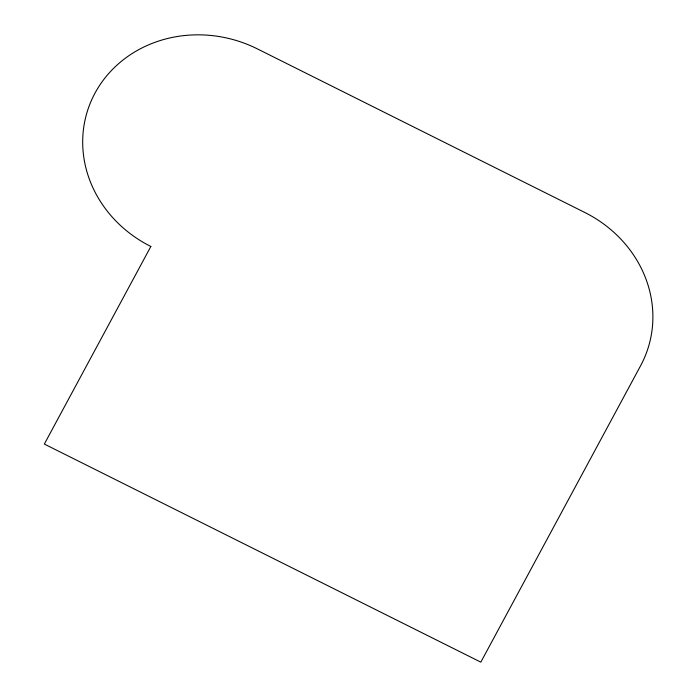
<?xml version="1.0" encoding="UTF-8"?>
<svg xmlns="http://www.w3.org/2000/svg" width="697" height="697" viewBox="0 0 697 697"><rect width="100%" height="100%" fill="white"/><g stroke="black" fill="none" stroke-linecap="round" stroke-linejoin="round"><path stroke-width="1.05" d="M150.848 246.468L44.338 444.067L480.825 662.15L640.587 365.759A122.297 111.895 17.2 0 0 584.722 212.437L257.359 48.877A122.297 111.895 17.2 0 0 94.984 93.154A122.297 111.895 17.2 0 0 150.848 246.468"/></g></svg>
